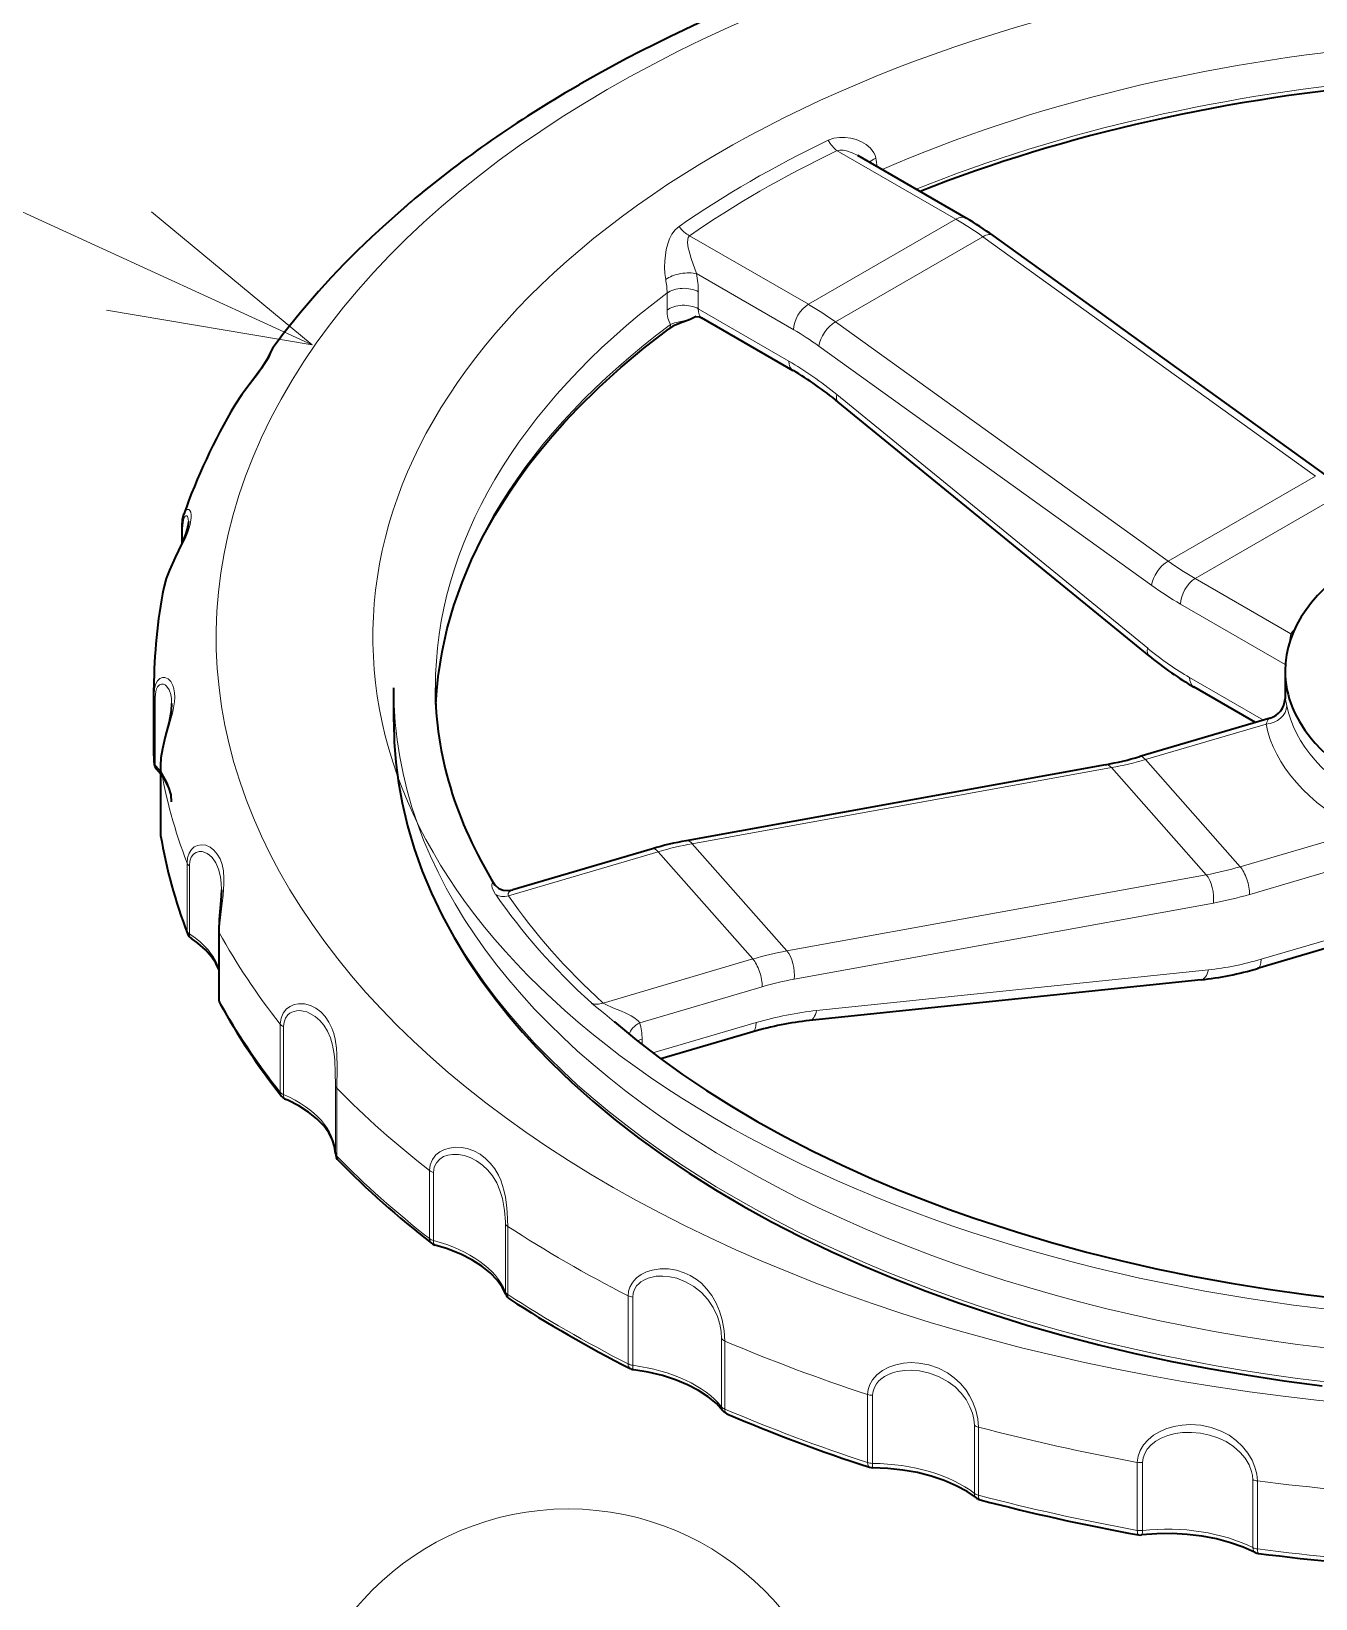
# Model space of a CAD drawing. Extents: x 0 to 420, y 0 to 297.
# Drawn here: x 244.03 to 256.35, y 246.04 to 261.08 of the extents above; entities that cross this region are included whole.
import ezdxf

# ---------------------------------------------------------------- set-up
doc = ezdxf.new("R2010")
doc.units = 0

msp = doc.modelspace()

# ---------------------------------------------------------------- linework, layer by layer
at = {"color": 7, "lineweight": 13, "ltscale": 0.00239}
msp.add_line((249.203, 260.52), (249.286, 260.568), dxfattribs=at)
at = {"color": 7, "lineweight": 35, "ltscale": 0.002375}
msp.add_line((249.203, 260.52), (249.285, 260.568), dxfattribs=at)
at = {"color": 7, "lineweight": 35, "ltscale": 0.001561}
msp.add_line((249.339, 260.599), (249.285, 260.568), dxfattribs=at)
at = {"color": 7, "lineweight": 13, "ltscale": 0.001546}
msp.add_line((249.286, 260.568), (249.339, 260.599), dxfattribs=at)
at = {"color": 7, "lineweight": 13, "ltscale": 0.124971}
msp.add_line((246.721, 258.071), (242.177, 260.153), dxfattribs=at)
at = {"color": 7, "lineweight": 13, "ltscale": 0.032893}
for p, q in [((252.897, 259.276), (251.757, 259.934)), ((251.482, 258.46), (250.343, 259.118))]:
    msp.add_line(p, q, dxfattribs=at)
at = {"color": 7, "lineweight": 35, "ltscale": 0.030049}
msp.add_line((252.997, 259.286), (251.956, 259.887), dxfattribs=at)
at = {"color": 7, "lineweight": 13, "ltscale": 0.040824}
for p, q in [((252.897, 259.276), (251.482, 258.46)), ((253.155, 259.109), (251.741, 258.292))]:
    msp.add_line(p, q, dxfattribs=at)
at = {"color": 7, "lineweight": 13, "ltscale": 0.098316}
for p, q in [((256.348, 256.812), (253.155, 259.109)), ((254.934, 255.996), (251.741, 258.292)), ((254.775, 255.762), (251.583, 258.058))]:
    msp.add_line(p, q, dxfattribs=at)
at = {"color": 7, "lineweight": 35, "ltscale": 0.098316}
msp.add_line((256.447, 256.822), (253.255, 259.119), dxfattribs=at)
at = {"color": 7, "lineweight": 13, "ltscale": 0.026933}
msp.add_line((251.341, 258.215), (250.408, 258.754), dxfattribs=at)
at = {"color": 7, "lineweight": 13, "ltscale": 0.004082}
for p, q in [((250.126, 258.405), (250.126, 258.568)), ((250.426, 258.417), (250.426, 258.58))]:
    msp.add_line(p, q, dxfattribs=at)
at = {"color": 7, "lineweight": 13, "ltscale": 0.025083}
msp.add_line((251.295, 257.915), (250.426, 258.417), dxfattribs=at)
at = {"color": 7, "lineweight": 35, "ltscale": 0.025388}
msp.add_line((251.336, 257.823), (250.457, 258.331), dxfattribs=at)
at = {"color": 7, "lineweight": 13, "ltscale": 0.096269}
msp.add_line((254.737, 255.159), (251.755, 257.595), dxfattribs=at)
at = {"color": 7, "lineweight": 35, "ltscale": 0.096269}
msp.add_line((254.752, 255.086), (251.769, 257.522), dxfattribs=at)
at = {"color": 7, "lineweight": 13, "ltscale": 0.040825}
for p, q in [((256.348, 256.812), (254.934, 255.996)), ((256.607, 256.644), (255.193, 255.828))]:
    msp.add_line(p, q, dxfattribs=at)
at = {"color": 7, "lineweight": 35, "ltscale": 0.003906}
msp.add_line((245.475, 256.171), (245.475, 256.327), dxfattribs=at)
at = {"color": 7, "lineweight": 13, "ltscale": 0.003234}
msp.add_line((245.479, 256.181), (245.479, 256.31), dxfattribs=at)
at = {"color": 7, "lineweight": 13, "ltscale": 0.026484}
msp.add_line((256.11, 255.298), (255.193, 255.828), dxfattribs=at)
at = {"color": 7, "lineweight": 13, "ltscale": 0.029014}
msp.add_line((256.056, 255.003), (255.051, 255.583), dxfattribs=at)
at = {"color": 7, "lineweight": 35, "ltscale": 0.00671}
msp.add_line((256.054, 254.944), (256.054, 254.675), dxfattribs=at)
at = {"color": 7, "lineweight": 35, "ltscale": 0.01633}
for p, q in [((245.204, 254.127), (245.204, 254.78)), ((245.267, 254.034), (245.267, 253.381)), ((245.827, 252.45), (245.827, 251.796))]:
    msp.add_line(p, q, dxfattribs=at)
at = {"color": 7, "lineweight": 35, "ltscale": 0.008165}
msp.add_line((247.504, 254.453), (247.504, 254.78), dxfattribs=at)
at = {"color": 7, "lineweight": 13, "ltscale": 0.020464}
msp.add_line((255.848, 254.47), (255.139, 254.879), dxfattribs=at)
at = {"color": 7, "lineweight": 35, "ltscale": 0.017028}
msp.add_line((255.77, 254.447), (255.18, 254.788), dxfattribs=at)
at = {"color": 7, "lineweight": 13, "ltscale": 0.01633}
for p, q in [((245.205, 254.064), (245.205, 254.717)), ((245.217, 254.036), (245.217, 254.689)), ((245.267, 254.029), (245.267, 253.375)), ((245.523, 252.445), (245.523, 253.098)), ((245.545, 252.419), (245.545, 253.072)), ((245.831, 252.432), (245.831, 251.779)), ((246.416, 250.899), (246.416, 251.552)), ((246.447, 250.877), (246.447, 251.53)), ((246.945, 250.966), (246.945, 250.312)), ((246.958, 250.938), (246.958, 250.285)), ((247.847, 249.495), (247.847, 250.148)), ((247.886, 249.477), (247.886, 250.13)), ((248.576, 249.638), (248.576, 248.984)), ((248.599, 249.612), (248.599, 248.959)), ((249.753, 248.293), (249.753, 248.946)), ((249.797, 248.28), (249.797, 248.933)), ((250.649, 248.534), (250.649, 247.881)), ((250.68, 248.512), (250.68, 247.859)), ((252.05, 247.346), (252.05, 247.999)), ((252.097, 247.338), (252.097, 247.991)), ((253.075, 247.704), (253.075, 247.051)), ((253.113, 247.686), (253.113, 247.033)), ((254.637, 246.695), (254.637, 247.348)), ((254.686, 246.693), (254.686, 247.347)), ((255.746, 247.183), (255.746, 246.529)), ((255.79, 247.17), (255.79, 246.517))]:
    msp.add_line(p, q, dxfattribs=at)
at = {"color": 7, "lineweight": 35, "ltscale": 0.032608}
msp.add_line((255.911, 254.488), (254.66, 254.12), dxfattribs=at)
at = {"color": 7, "lineweight": 13, "ltscale": 0.030125}
msp.add_line((255.872, 254.432), (254.716, 254.092), dxfattribs=at)
at = {"color": 7, "lineweight": 35, "ltscale": 0.102212}
msp.add_line((254.333, 254.042), (250.31, 253.312), dxfattribs=at)
at = {"color": 7, "lineweight": 13, "ltscale": 0.034305}
for p, q in [((254.716, 254.092), (255.624, 253.063)), ((254.39, 254.014), (255.298, 252.985)), ((250.367, 253.284), (251.275, 252.255)), ((250.041, 253.206), (250.949, 252.178))]:
    msp.add_line(p, q, dxfattribs=at)
at = {"color": 7, "lineweight": 13, "ltscale": 0.102212}
for p, q in [((254.39, 254.014), (250.367, 253.284)), ((255.298, 252.985), (251.275, 252.255)), ((255.367, 252.714), (251.344, 251.984))]:
    msp.add_line(p, q, dxfattribs=at)
at = {"color": 7, "lineweight": 13, "ltscale": 0.030126}
msp.add_line((256.78, 253.403), (255.624, 253.063), dxfattribs=at)
at = {"color": 7, "lineweight": 13, "ltscale": 0.037415}
for p, q in [((250.041, 253.206), (248.605, 252.784)), ((250.949, 252.178), (249.513, 251.755))]:
    msp.add_line(p, q, dxfattribs=at)
at = {"color": 7, "lineweight": 35, "ltscale": 0.034841}
msp.add_line((249.985, 253.235), (248.648, 252.842), dxfattribs=at)
at = {"color": 7, "lineweight": 13, "ltscale": 0.034453}
msp.add_line((257.037, 253.186), (255.715, 252.797), dxfattribs=at)
at = {"color": 7, "lineweight": 13, "ltscale": 0.03157}
msp.add_line((257.037, 252.532), (255.826, 252.176), dxfattribs=at)
at = {"color": 7, "lineweight": 35, "ltscale": 0.029725}
msp.add_line((256.932, 252.423), (255.791, 252.087), dxfattribs=at)
at = {"color": 7, "lineweight": 13, "ltscale": 0.094452}
msp.add_line((255.319, 252.075), (251.561, 251.684), dxfattribs=at)
at = {"color": 7, "lineweight": 13, "ltscale": 0.030636}
msp.add_line((251.04, 251.911), (249.864, 251.565), dxfattribs=at)
at = {"color": 7, "lineweight": 35, "ltscale": 0.094453}
msp.add_line((255.249, 251.979), (251.491, 251.588), dxfattribs=at)
at = {"color": 7, "lineweight": 35, "ltscale": 6.21901e-05}
msp.add_line((249.62, 251.575), (249.622, 251.574), dxfattribs=at)
at = {"color": 7, "lineweight": 13, "ltscale": 0.025842}
msp.add_line((250.982, 251.568), (249.99, 251.276), dxfattribs=at)
at = {"color": 7, "lineweight": 35, "ltscale": 0.022979}
msp.add_line((250.948, 251.479), (250.066, 251.219), dxfattribs=at)
at = {"color": 7, "lineweight": 13, "ltscale": 0.001329}
msp.add_line((249.887, 251.356), (249.887, 251.409), dxfattribs=at)
at = {"color": 7, "lineweight": 13}
for points in [[(252.129, 259.863), (252.121, 259.89), (252.109, 259.915), (252.077, 259.958), (252.036, 259.992), (251.991, 260.02), (251.941, 260.04), (251.889, 260.054), (251.835, 260.062), (251.78, 260.061), (251.725, 260.053), (251.673, 260.034)], [(251.956, 259.887), (251.903, 259.914), (251.849, 259.933), (251.816, 259.939), (251.784, 259.94), (251.757, 259.934)], [(247.667, 259.442), (247.629, 259.406), (247.522, 259.309), (247.371, 259.178), (247.29, 259.105)], [(244.749, 258.405), (246.721, 258.071), (245.18, 259.346)], [(250.241, 259.207), (250.203, 259.173), (250.172, 259.132), (250.15, 259.088), (250.133, 259.041), (250.119, 258.987), (250.11, 258.931), (250.104, 258.875), (250.103, 258.817), (250.105, 258.757), (250.113, 258.699)], [(250.343, 259.118), (250.33, 259.1), (250.325, 259.085), (250.323, 259.05), (250.33, 259.003), (250.337, 258.97), (250.358, 258.9), (250.408, 258.754)], [(250.159, 258.267), (250.145, 258.295), (250.134, 258.327), (250.128, 258.364), (250.126, 258.405)], [(250.457, 258.331), (250.444, 258.343), (250.434, 258.361), (250.428, 258.387), (250.426, 258.417)], [(250.159, 258.267), (250.199, 258.282), (250.228, 258.29), (250.286, 258.302), (250.336, 258.314), (250.36, 258.322), (250.404, 258.343)], [(246.343, 258.041), (246.343, 258.042), (246.344, 258.042), (246.344, 258.042), (246.344, 258.042), (246.344, 258.042), (246.344, 258.041), (246.344, 258.04), (246.343, 258.033), (246.336, 258.011), (246.308, 257.95), (246.259, 257.872), (246.196, 257.786), (246.097, 257.659), (246.045, 257.59), (245.98, 257.493)], [(245.491, 256.448), (245.501, 256.469), (245.512, 256.483), (245.52, 256.49), (245.528, 256.492), (245.54, 256.49), (245.549, 256.48), (245.557, 256.464), (245.561, 256.441), (245.562, 256.413), (245.552, 256.348), (245.528, 256.273), (245.502, 256.21), (245.433, 256.073), (245.379, 255.965), (245.354, 255.908), (245.32, 255.821), (245.299, 255.742)], [(245.479, 256.31), (245.483, 256.367), (245.492, 256.408), (245.504, 256.427), (245.511, 256.431), (245.519, 256.43), (245.525, 256.423), (245.532, 256.403), (245.534, 256.375)], [(245.205, 254.717), (245.209, 254.769), (245.22, 254.813), (245.239, 254.847), (245.261, 254.868), (245.285, 254.878), (245.309, 254.878), (245.325, 254.873), (245.34, 254.865), (245.366, 254.839), (245.385, 254.803), (245.396, 254.77), (245.402, 254.732), (245.404, 254.691), (245.402, 254.647), (245.386, 254.551), (245.351, 254.42), (245.309, 254.277), (245.282, 254.164), (245.273, 254.109), (245.267, 254.029)], [(245.217, 254.689), (245.223, 254.746), (245.23, 254.769), (245.239, 254.788), (245.257, 254.808), (245.277, 254.816), (245.297, 254.814), (245.312, 254.807), (245.326, 254.795), (245.349, 254.761), (245.365, 254.715), (245.372, 254.674), (245.374, 254.629)], [(256.054, 254.675), (256.054, 254.681), (256.055, 254.682), (256.055, 254.683), (256.055, 254.683), (256.055, 254.683), (256.055, 254.682), (256.056, 254.68), (256.059, 254.668), (256.071, 254.608)], [(255.911, 254.488), (255.902, 254.484), (255.894, 254.476), (255.882, 254.457), (255.872, 254.432)], [(245.523, 253.098), (245.527, 253.148), (245.541, 253.192), (245.563, 253.228), (245.591, 253.253), (245.622, 253.268), (245.656, 253.274), (245.701, 253.269), (245.743, 253.251), (245.78, 253.222), (245.812, 253.185), (245.839, 253.138), (245.858, 253.084), (245.871, 253.024), (245.876, 252.951), (245.876, 252.9), (245.867, 252.79), (245.851, 252.658), (245.836, 252.523), (245.831, 252.432)], [(245.545, 253.072), (245.549, 253.117), (245.562, 253.155), (245.582, 253.183), (245.608, 253.201), (245.637, 253.209), (245.667, 253.208), (245.691, 253.201), (245.715, 253.19), (245.738, 253.173), (245.761, 253.152), (245.797, 253.101), (245.824, 253.039), (245.842, 252.967), (245.849, 252.907), (245.852, 252.843)], [(248.476, 252.887), (248.463, 252.902), (248.457, 252.905), (248.453, 252.904), (248.45, 252.902), (248.448, 252.9), (248.446, 252.894), (248.446, 252.879), (248.45, 252.86), (248.462, 252.831), (248.482, 252.797)], [(248.648, 252.842), (248.627, 252.833), (248.612, 252.822), (248.602, 252.807), (248.602, 252.796), (248.605, 252.784)], [(246.416, 251.552), (246.423, 251.609), (246.443, 251.658), (246.475, 251.698), (246.51, 251.723), (246.549, 251.74), (246.591, 251.748), (246.649, 251.746), (246.705, 251.731), (246.758, 251.705), (246.805, 251.67), (246.848, 251.625), (246.883, 251.572), (246.912, 251.513), (246.929, 251.462), (246.942, 251.408), (246.954, 251.323), (246.958, 251.263), (246.961, 251.139), (246.958, 250.938)], [(246.447, 251.53), (246.452, 251.573), (246.467, 251.611), (246.489, 251.642), (246.507, 251.657), (246.527, 251.668), (246.572, 251.681), (246.604, 251.682), (246.637, 251.678), (246.67, 251.67), (246.701, 251.656), (246.75, 251.627), (246.794, 251.589), (246.833, 251.544), (246.868, 251.486), (246.897, 251.421), (246.918, 251.35), (246.933, 251.265), (246.939, 251.206), (246.944, 251.085), (246.945, 250.966)], [(249.401, 251.755), (249.441, 251.721), (249.528, 251.651), (249.62, 251.575)], [(249.513, 251.755), (249.539, 251.74), (249.607, 251.709), (249.689, 251.677), (249.73, 251.659), (249.782, 251.632), (249.807, 251.617), (249.849, 251.584), (249.864, 251.565)], [(247.847, 250.148), (247.855, 250.204), (247.876, 250.254), (247.909, 250.297), (247.947, 250.328), (247.991, 250.35), (248.038, 250.364), (248.095, 250.371), (248.154, 250.369), (248.21, 250.358), (248.274, 250.336), (248.333, 250.304), (248.386, 250.264), (248.433, 250.217), (248.474, 250.164), (248.509, 250.104), (248.531, 250.055), (248.549, 250.003), (248.564, 249.948), (248.576, 249.891), (248.586, 249.82), (248.593, 249.748), (248.599, 249.612)], [(247.886, 250.13), (247.893, 250.179), (247.913, 250.223), (247.945, 250.257), (247.982, 250.281), (248.024, 250.296), (248.069, 250.303), (248.125, 250.302), (248.181, 250.292), (248.236, 250.273), (248.298, 250.242), (248.356, 250.201), (248.407, 250.152), (248.453, 250.096), (248.492, 250.03), (248.523, 249.957), (248.547, 249.878), (248.568, 249.765), (248.576, 249.656), (248.576, 249.638)], [(249.753, 248.946), (249.757, 248.989), (249.77, 249.03), (249.791, 249.068), (249.811, 249.094), (249.834, 249.118), (249.879, 249.151), (249.929, 249.176), (249.983, 249.193), (250.06, 249.205), (250.139, 249.204), (250.216, 249.191), (250.29, 249.167), (250.348, 249.14), (250.404, 249.107), (250.455, 249.067), (250.509, 249.011), (250.557, 248.948), (250.598, 248.876), (250.63, 248.798), (250.655, 248.716), (250.674, 248.611), (250.68, 248.512)], [(249.797, 248.933), (249.801, 248.971), (249.814, 249.007), (249.834, 249.04), (249.854, 249.061), (249.876, 249.08), (249.909, 249.1), (249.944, 249.115), (249.982, 249.126), (250.021, 249.133), (250.087, 249.135), (250.154, 249.129), (250.219, 249.114), (250.304, 249.081), (250.384, 249.036), (250.456, 248.978), (250.518, 248.911), (250.569, 248.833), (250.609, 248.746), (250.631, 248.674), (250.644, 248.602), (250.649, 248.534)], [(252.05, 247.999), (252.055, 248.048), (252.071, 248.095), (252.096, 248.139), (252.14, 248.189), (252.194, 248.23), (252.255, 248.262), (252.32, 248.285), (252.393, 248.3), (252.468, 248.305), (252.542, 248.301), (252.638, 248.283), (252.729, 248.252), (252.815, 248.207), (252.881, 248.16), (252.941, 248.104), (252.994, 248.039), (253.027, 247.987), (253.056, 247.931), (253.087, 247.849), (253.106, 247.766), (253.113, 247.686)], [(252.097, 247.991), (252.102, 248.03), (252.115, 248.067), (252.135, 248.102), (252.155, 248.126), (252.178, 248.147), (252.212, 248.171), (252.25, 248.191), (252.29, 248.207), (252.332, 248.219), (252.403, 248.23), (252.475, 248.232), (252.548, 248.225), (252.644, 248.204), (252.737, 248.169), (252.824, 248.121), (252.889, 248.072), (252.947, 248.013), (252.994, 247.95), (253.032, 247.881), (253.055, 247.821), (253.07, 247.761), (253.075, 247.704)], [(254.637, 247.348), (254.644, 247.406), (254.665, 247.463), (254.698, 247.516), (254.74, 247.564), (254.792, 247.607), (254.85, 247.642), (254.912, 247.67), (254.988, 247.693), (255.066, 247.706), (255.145, 247.711), (255.247, 247.703), (255.347, 247.682), (255.442, 247.647), (255.517, 247.608), (255.585, 247.558), (255.647, 247.5), (255.697, 247.437), (255.738, 247.368), (255.766, 247.302), (255.784, 247.235), (255.79, 247.17)], [(254.686, 247.347), (254.692, 247.391), (254.708, 247.434), (254.733, 247.474), (254.77, 247.516), (254.815, 247.551), (254.865, 247.579), (254.931, 247.606), (255, 247.624), (255.072, 247.633), (255.158, 247.635), (255.244, 247.628), (255.329, 247.61), (255.411, 247.583), (255.489, 247.547), (255.561, 247.5), (255.625, 247.443), (255.672, 247.387), (255.709, 247.325), (255.734, 247.26), (255.743, 247.221), (255.746, 247.183)]]:
    msp.add_lwpolyline(points, dxfattribs=at)
at = {"color": 7, "lineweight": 35}
for points in [[(247.667, 259.442), (247.605, 259.385), (247.396, 259.2), (247.29, 259.105)], [(250.404, 258.343), (250.347, 258.315), (250.253, 258.279), (250.183, 258.249), (250.14, 258.222)], [(250.4, 258.342), (250.436, 258.34), (250.457, 258.331)], [(247.908, 254.621), (247.917, 254.755), (247.931, 254.89), (247.968, 255.126), (248.018, 255.348), (248.082, 255.569), (248.16, 255.79), (248.251, 256.008), (248.357, 256.225), (248.477, 256.439), (248.61, 256.651), (248.699, 256.78), (248.805, 256.925), (248.912, 257.061), (249.025, 257.196), (249.143, 257.329), (249.27, 257.463), (249.471, 257.661), (249.682, 257.853), (249.905, 258.04), (250.14, 258.222)], [(246.343, 258.041), (246.326, 258.008), (246.291, 257.934), (246.237, 257.847), (246.147, 257.727), (246.047, 257.594), (245.98, 257.493)], [(245.475, 256.327), (245.479, 256.396), (245.491, 256.448)], [(245.534, 256.375), (245.529, 256.33), (245.511, 256.261), (245.473, 256.166), (245.408, 256.031), (245.353, 255.91), (245.322, 255.828), (245.299, 255.742)], [(245.374, 254.629), (245.369, 254.559), (245.35, 254.455), (245.313, 254.31), (245.286, 254.196), (245.271, 254.109), (245.267, 254.034)], [(247.504, 254.453), (247.509, 254.259), (247.524, 254.064), (247.549, 253.869), (247.584, 253.676), (247.636, 253.456), (247.7, 253.239), (247.777, 253.022), (247.867, 252.808), (247.969, 252.595), (248.083, 252.385), (248.209, 252.177), (248.347, 251.972), (248.492, 251.776), (248.613, 251.625), (248.74, 251.477), (248.874, 251.33), (249.014, 251.185), (249.209, 250.997), (249.414, 250.814), (249.63, 250.634), (249.856, 250.459), (250.091, 250.289), (250.337, 250.123), (250.592, 249.962), (250.856, 249.807), (251.128, 249.656), (251.41, 249.511), (251.699, 249.372), (251.996, 249.239), (252.301, 249.111), (252.613, 248.989), (252.931, 248.874), (253.257, 248.765), (253.588, 248.662), (253.925, 248.566), (254.267, 248.476), (254.615, 248.393), (254.967, 248.317), (255.323, 248.248), (255.683, 248.186), (256.046, 248.131), (256.412, 248.082)], [(245.374, 253.686), (245.368, 253.752), (245.348, 253.822), (245.313, 253.891), (245.267, 253.956), (245.233, 253.995)], [(245.852, 252.843), (245.847, 252.738), (245.831, 252.557), (245.827, 252.45)], [(248.476, 252.887), (248.513, 252.855), (248.553, 252.839), (248.6, 252.834), (248.648, 252.842)], [(245.827, 252.077), (245.798, 252.138), (245.757, 252.2), (245.699, 252.266), (245.624, 252.331), (245.565, 252.374)], [(249.622, 251.574), (249.832, 251.4), (250.054, 251.228), (250.274, 251.07), (250.504, 250.915), (250.743, 250.765), (250.991, 250.618), (251.254, 250.473), (251.526, 250.334), (251.806, 250.199), (252.094, 250.069), (252.343, 249.964), (252.582, 249.869), (252.825, 249.778), (253.073, 249.69), (253.487, 249.555), (253.815, 249.458), (254.149, 249.366), (254.488, 249.281), (254.833, 249.203), (255.182, 249.131), (255.536, 249.066), (255.893, 249.008), (256.254, 248.957), (256.617, 248.913)], [(246.945, 250.311), (246.937, 250.38), (246.914, 250.449), (246.881, 250.511), (246.837, 250.573), (246.768, 250.644), (246.688, 250.709), (246.593, 250.769), (246.487, 250.823), (246.468, 250.831)], [(248.581, 248.96), (248.545, 249.03), (248.498, 249.096), (248.429, 249.167), (248.349, 249.231), (248.255, 249.291), (248.148, 249.345), (248.009, 249.4), (247.902, 249.432)], [(250.662, 247.843), (250.599, 247.911), (250.521, 247.976), (250.428, 248.036), (250.323, 248.091), (250.207, 248.14), (250.081, 248.181), (249.946, 248.213), (249.806, 248.237)], [(253.094, 247.006), (253.004, 247.067), (252.9, 247.123), (252.786, 247.173), (252.661, 247.215), (252.528, 247.249), (252.388, 247.274), (252.244, 247.29), (252.098, 247.296)], [(255.767, 246.484), (255.654, 246.534), (255.53, 246.577), (255.398, 246.613), (255.26, 246.639), (255.116, 246.656), (254.97, 246.664), (254.824, 246.662), (254.678, 246.651)]]:
    msp.add_lwpolyline(points, dxfattribs=at)
at = {"color": 7, "lineweight": 13}
msp.add_circle((249.178, 244.246), 2.655, dxfattribs=at)
for centre, radius, start, end in [((251.472, 259.723), 0.671, 4.8937, 12.0433), ((249.423, 258.564), 0.703, 0.3695, 11.0966), ((249.534, 258.574), 0.892, 0.3678, 11.6082), ((256.531, 255.203), 0.432, 167.2547, 176.9117), ((256.165, 255.509), 0.218, 255.2641, 259.3146), ((249.359, 251.412), 0.528, 359.6419, 16.881)]:
    msp.add_arc(centre, radius, start, end, dxfattribs=at)
at = {"color": 7, "lineweight": 35}
for centre, radius, start, end in [((251.45, 256.618), 3.084, 54.1837, 59.9073), ((250.153, 254.778), 4.949, 168.7649, 179.9703), ((255.855, 254.68), 0.199, 286.2958, 358.733), ((249.771, 254.127), 4.567, 179.9997, 180.8078), ((245.305, 254.064), 0.1, 180.81, 223.8673), ((253.765, 257.151), 3.16, 280.3513, 286.4534), ((245.367, 253.381), 0.101, 180.0409, 189.4946), ((250.874, 250.224), 3.14, 100.3434, 106.4464), ((245.62, 252.457), 0.1, 200.9529, 236.4296), ((245.927, 251.796), 0.1, 180, 208.6914), ((246.507, 250.923), 0.1, 218.2429, 246.5108), ((247.045, 250.313), 0.1, 181.6908, 224.4627), ((247.928, 249.529), 0.1, 232.003, 254.9477), ((248.673, 248.997), 0.1, 201.7519, 236.8994), ((249.819, 248.336), 0.1, 242.9147, 262.4235), ((250.74, 247.905), 0.1, 218.8881, 246.8951), ((252.099, 247.396), 0.1, 251.8871, 269.4378), ((253.154, 247.085), 0.1, 232.5132, 255.2792), ((258.294, 266.706), 20.383, 255.3203, 259.6985), ((254.667, 246.75), 0.1, 259.6636, 276.4148), ((255.812, 246.573), 0.1, 243.3389, 262.721), ((258.671, 269.023), 22.731, 262.7426, 266.8122)]:
    msp.add_arc(centre, radius, start, end, dxfattribs=at)
at = {"color": 7, "lineweight": 13}
for centre, major_axis, ratio, start_param, end_param in [((258.704, 255.27), (12.9, 0), 0.57735, 4.426991, 10.710176), ((258.704, 255.27), (11.4, 0), 0.57735, 5.055309, 8.825221), ((258.704, 254.78), (10.8, 0), 0.57735, 1.23202, 2.218459), ((258.704, 254.454), (10.8, 0), 0.57735, 1.250397, 2.180962), ((258.704, 255.148), (11.003, 0), 0.57735, 2.264075, 2.448314), ((251.757, 260.098), (-0.087, 0.18), 0.521792, 1.675466, 2.3982), ((258.704, 255.107), (10.871, 0), 0.57735, 2.264075, 2.448314), ((252.246, 259.815), (0.196, 0.039), 0.413182, 2.129585, 2.61469), ((252.897, 259.113), (-0.1, -0.173), 0.57735, 3.141593, 3.926991), ((250.343, 259.281), (0.114, -0.164), 0.628012, 4.724549, 5.447284), ((252.897, 256.827), (-1.5, 2.598), 0.57735, 5.37544, 5.497787), ((253.138, 258.957), (-0.117, -0.162), 0.502574, 3.141479, 3.981118), ((258.704, 255.27), (11.4, 0), 0.57735, 2.542035, 5.055309), ((250.266, 258.672), (0.196, 0.039), 0.413182, 0.686714, 2.385434), ((258.704, 254.78), (10.8, 0), 0.57735, 2.488657, 3.141625), ((250.285, 258.498), (-0.2, 0), 0.57735, 3.926991, 5.63025), ((250.285, 258.335), (-0.2, 0), 0.57735, 3.926991, 5.63025), ((251.482, 258.297), (-0.1, -0.173), 0.57735, 3.926991, 5.497787), ((251.482, 256.01), (-1.5, 2.598), 0.57735, 5.37544, 5.497787), ((258.704, 254.454), (10.8, 0), 0.57735, 2.483558, 3.11463), ((250.08, 258.302), (0.0598, -0.0801), 0.646009, 0.000077, 0.71307), ((251.724, 258.14), (-0.117, -0.162), 0.502574, 3.981118, 5.551914), ((251.341, 255.929), (-1.4, 2.425), 0.57735, 5.37544, 5.497787), ((251.436, 257.997), (0.1, 0.173), 0.57735, 2.356194, 3.141593), ((251.295, 255.302), (-1.6, 2.771), 0.57735, 5.293239, 5.497787), ((251.896, 257.677), (0.127, 0.155), 0.44804, 2.439528, 3.141546), ((245.575, 256.327), (-0.1, 0), 0.57735, 0, 0.297166), ((254.916, 255.844), (-0.117, -0.162), 0.502574, 3.981118, 5.551914), ((255.193, 258.277), (-1.5, 2.598), 0.57735, 2.233848, 2.356194), ((255.193, 255.665), (-0.1, -0.173), 0.57735, 3.926991, 5.497787), ((255.051, 258.196), (-1.6, 2.771), 0.57735, 2.233848, 2.356194), ((258.704, 254.617), (2.85, 0), 0.57735, 2.685559, 2.714702), ((254.878, 255.241), (0.127, 0.155), 0.44804, 2.439528, 3.141546), ((255.139, 257.165), (-1.4, 2.425), 0.57735, 2.151646, 2.356194), ((258.704, 254.78), (13.5, 0), 0.57735, 3.14159, 3.149732), ((258.704, 254.78), (11.2, 0), 0.57735, 3.141625, 6.283195), ((255.28, 254.961), (0.1, 0.173), 0.57735, 2.356194, 3.141593), ((245.305, 254.717), (-0.1, 0), 0.57735, 0.00814, 0.506606), ((255.872, 254.595), (-0.196, -0.038), 0.811314, 1.41303, 2.983826), ((258.704, 254.78), (2.65, 0), 0.57735, 3.254324, 3.971339), ((258.704, 254.454), (11.2, 0), 0.57735, 3.141625, 6.283195), ((258.704, 254.617), (2.85, 0), 0.57735, 3.254324, 3.971339), ((258.704, 254.127), (13.5, 0), 0.57735, 3.14159, 3.149732), ((245.305, 254.064), (-0.1, 0), 0.57735, 0.00814, 0.506606), ((245.305, 254.064), (0.1, 0.0014), 0.81647, 3.130082, 3.141667), ((244.124, 253.686), (1.25, 0), 0.57735, 0, 0.506606), ((245.305, 254.064), (-0.0721, -0.0693), 0.713942, 5.681785, 6.283251), ((245.367, 254.034), (0.1, 0), 0.57735, 3.141594, 3.238175), ((258.704, 254.78), (13.5, 0), 0.57735, 3.238173, 3.359172), ((254.368, 253.846), (0.036, -0.197), 0.438372, 2.513964, 3.141593), ((254.716, 256.541), (-2.249, -1.985), 0.727504, 0.877691, 1.000038), ((254.716, 253.928), (0.056, -0.192), 0.370682, 2.470764, 3.141644), ((245.367, 253.381), (0.1, 0), 0.57735, 3.141593, 3.238173), ((258.704, 254.127), (13.5, 0), 0.57735, 3.238173, 3.359172), ((245.367, 253.381), (0.0986, 0.0166), 0.812692, 3.006056, 3.14149), ((250.041, 250.757), (-2.249, -1.985), 0.727504, 4.019283, 4.14163), ((250.346, 253.116), (0.036, -0.197), 0.438372, 2.513964, 3.141593), ((250.041, 253.043), (0.056, -0.192), 0.370682, 2.470764, 3.141644), ((245.62, 253.11), (-0.1, 0), 0.57735, 0.217579, 0.716045), ((255.624, 255.512), (-2.249, -1.985), 0.727504, 0.877691, 1.000038), ((255.276, 252.817), (0.036, -0.197), 0.438372, 0.943168, 2.513964), ((255.624, 252.9), (0.056, -0.192), 0.370682, 0.899967, 2.470764), ((258.704, 255.148), (11.003, 0), 0.57735, 3.520712, 3.704951), ((248.605, 252.947), (-0.165, -0.114), 0.758518, 0.365867, 1.088601), ((258.704, 255.107), (10.871, 0), 0.57735, 3.520712, 3.704951), ((255.715, 255.41), (-2.399, -2.117), 0.727504, 0.877691, 1.000038), ((245.62, 252.457), (-0.1, 0), 0.57735, 0.217579, 0.716045), ((245.62, 252.457), (0.0934, 0.0358), 0.797246, 2.845298, 3.142245), ((244.602, 251.945), (1.25, 0), 0.57735, 0.200022, 0.716045), ((245.62, 252.457), (-0.0553, -0.0833), 0.615971, 5.534954, 6.283065), ((245.927, 252.45), (0.1, 0), 0.57735, 3.141591, 3.447614), ((258.704, 254.78), (13.5, 0), 0.57735, 3.447612, 3.568611), ((250.949, 249.728), (-2.249, -1.985), 0.727504, 4.019283, 4.14163), ((251.254, 252.087), (0.036, -0.197), 0.438372, 0.943168, 2.513964), ((250.949, 252.014), (0.056, -0.192), 0.370682, 0.899967, 2.470764), ((255.228, 252.178), (-0.021, 0.199), 0.480228, 3.141615, 4.119627), ((255.826, 254.462), (-2.099, -1.853), 0.727504, 0.795489, 1.000038), ((255.735, 252.279), (-0.056, 0.192), 0.370682, 3.141644, 4.04156), ((251.04, 249.625), (-2.099, -1.853), 0.727504, 4.019283, 4.14163), ((245.927, 251.796), (0.1, 0), 0.57735, 3.141593, 3.447612), ((258.704, 254.127), (13.5, 0), 0.57735, 3.447612, 3.568611), ((245.927, 251.796), (0.0877, 0.048), 0.778562, 2.73883, 3.141648), ((249.513, 251.918), (-0.135, -0.148), 0.69032, 0.201222, 0.923956), ((250.982, 248.955), (-2.399, -2.117), 0.727504, 3.937082, 4.14163), ((251.47, 251.786), (-0.021, 0.199), 0.480228, 3.141615, 4.119627), ((246.507, 251.576), (-0.1, 0), 0.57735, 0.427019, 0.925485), ((249.955, 251.463), (0.191, 0.059), 0.652143, 1.855854, 2.753748), ((250.891, 251.671), (-0.056, 0.192), 0.370682, 3.141644, 4.04156), ((249.978, 251.306), (-0.2, 0), 0.57735, 5.183628, 5.455783), ((246.507, 250.923), (-0.1, 0), 0.57735, 0.427019, 0.925485), ((246.507, 250.923), (0.0786, 0.0619), 0.743179, 2.611747, 3.141745), ((245.696, 250.3), (1.25, 0), 0.57735, 0.016993, 0.925485), ((246.507, 250.923), (-0.0399, -0.0917), 0.49108, 5.436903, 6.283288), ((247.045, 250.967), (0.1, 0), 0.57735, 3.158587, 3.657054), ((258.704, 254.78), (13.5, 0), 0.57735, 3.657052, 3.778051), ((247.045, 250.313), (0.1, 0), 0.57735, 3.158585, 3.657052), ((247.045, 250.313), (-0.0999, -0.0029), 0.816379, 6.25916, 6.283288), ((258.704, 254.127), (13.5, 0), 0.57735, 3.657052, 3.778051), ((247.045, 250.313), (0.0714, 0.07), 0.710406, 2.532806, 3.141684), ((247.928, 250.182), (-0.1, 0), 0.57735, 0.636458, 1.134925), ((248.673, 249.65), (0.1, 0), 0.57735, 3.368026, 3.866493), ((258.704, 254.78), (13.5, 0), 0.57735, 3.866491, 3.98749), ((247.928, 249.529), (-0.1, 0), 0.57735, 0.636458, 1.134925), ((247.928, 249.529), (0.0616, 0.0788), 0.656631, 2.442617, 3.142204), ((247.358, 248.822), (1.25, 0), 0.57735, 0.226432, 1.134925), ((247.928, 249.529), (-0.026, -0.0966), 0.344726, 5.374839, 6.283111), ((248.673, 248.997), (0.1, 0), 0.57735, 3.368025, 3.866491), ((248.673, 248.997), (-0.0929, -0.0371), 0.795654, 5.975757, 6.283145), ((258.704, 254.127), (13.5, 0), 0.57735, 3.866491, 3.98749), ((248.673, 248.997), (0.0546, 0.0838), 0.611202, 2.388331, 3.141476), ((249.819, 248.989), (-0.1, 0), 0.57735, 0.845898, 1.344364), ((250.74, 248.559), (0.1, 0), 0.57735, 3.577466, 4.075933), ((258.704, 254.78), (13.5, 0), 0.57735, 4.075931, 4.19693), ((249.819, 248.336), (-0.1, 0), 0.57735, 0.845898, 1.344364), ((249.819, 248.336), (0.0455, 0.089), 0.541386, 2.327721, 3.141592), ((249.516, 247.576), (1.25, 0), 0.57735, 0.435872, 1.344364), ((249.819, 248.336), (-0.0132, -0.0991), 0.183305, 5.34011, 6.283185), ((250.74, 247.905), (0.1, 0), 0.57735, 3.577464, 4.075931), ((250.74, 247.905), (-0.0778, -0.0628), 0.740156, 5.744914, 6.283068), ((258.704, 254.127), (13.5, 0), 0.57735, 4.075931, 4.19693), ((250.74, 247.905), (0.0392, 0.092), 0.485285, 2.292034, 3.141689), ((252.099, 248.049), (-0.1, 0), 0.57735, 1.055337, 1.553804), ((253.154, 247.738), (0.1, 0), 0.57735, 3.786905, 4.285372), ((258.704, 254.78), (13.5, 0), 0.57735, 4.28537, 4.406369), ((252.099, 247.396), (-0.1, 0), 0.57735, 1.055337, 1.553804), ((252.099, 247.396), (0.0311, 0.095), 0.402479, 2.253236, 3.142497), ((252.076, 246.616), (1.25, 0), 0.57735, 0.645311, 1.553804), ((252.099, 247.396), (-0.001, -0.1), 0.013874, 5.327937, 6.283185), ((254.667, 247.403), (-0.1, 0), 0.57735, 1.264777, 1.763243), ((255.812, 247.226), (0.1, 0), 0.57735, 3.996345, 4.494812), ((258.704, 254.78), (13.5, 0), 0.57735, 4.49481, 4.615809), ((253.154, 247.085), (0.1, 0), 0.57735, 3.786904, 4.28537), ((253.154, 247.085), (-0.0609, -0.0793), 0.652309, 5.578358, 6.283131), ((258.704, 254.127), (13.5, 0), 0.57735, 4.28537, 4.406369), ((253.154, 247.085), (0.0254, 0.0967), 0.338159, 2.231271, 3.141513), ((254.667, 246.75), (-0.1, 0), 0.57735, 1.264777, 1.763243), ((254.667, 246.75), (0.0179, 0.0984), 0.245982, 2.208874, 3.142509), ((254.667, 246.75), (0.0112, -0.0994), 0.156164, 6.283185, 7.229691), ((254.925, 245.985), (1.25, 0), 0.57735, 0.854751, 1.763243), ((255.812, 246.573), (0.1, 0), 0.57735, 3.996343, 4.49481), ((255.812, 246.573), (-0.0449, -0.0894), 0.535954, 5.465434, 6.283302), ((258.704, 254.127), (13.5, 0), 0.57735, 4.49481, 4.615809), ((255.812, 246.573), (0.0127, 0.0992), 0.176254, 2.197567, 3.141593)]:
    msp.add_ellipse(centre, major_axis=major_axis, ratio=ratio, start_param=start_param, end_param=end_param, dxfattribs=at)
at = {"color": 7, "lineweight": 35}
for centre, major_axis, ratio, start_param, end_param in [((258.865, 254.805), (13.616, -0.133), 0.589214, 1.922729, 2.351452), ((258.704, 254.414), (10.819, 0), 0.576098, 1.253953, 2.175385), ((259.39, 254.459), (14.18, -0.494), 0.590234, 2.392661, 2.564271), ((259.626, 254.353), (14.419, -0.626), 0.588076, 2.622298, 2.766642), ((251.404, 255.485), (1.515, -2.481), 0.558088, 2.132457, 2.344438), ((258.593, 254.598), (13.388, -0.282), 0.606715, 2.812126, 2.946764), ((258.704, 254.944), (2.65, 0), 0.57735, 2.356194, 3.141553), ((255.257, 257.352), (1.475, -2.721), 0.597439, 5.314009, 5.511386), ((258.704, 254.944), (2.65, 0), 0.57735, 3.141553, 3.612832), ((260.189, 254.674), (12.285, -0.143), 0.5098, 3.147499, 3.453792), ((258.704, 254.944), (2.65, 0), 0.57735, 3.612832, 6.126106), ((258.488, 254.136), (13.284, 0.014), 0.58637, 3.239047, 3.361799), ((255.751, 254.61), (2.239, 2.057), 0.743532, 3.927025, 4.128196), ((258.82, 254.186), (13.616, 0.086), 0.579861, 3.444536, 3.56534), ((250.91, 249.104), (2.254, 1.914), 0.71174, 0.8048, 1.012936), ((258.845, 254.19), (13.641, 0.092), 0.579347, 3.652746, 3.773066), ((258.785, 254.16), (13.579, 0.058), 0.579623, 3.863819, 3.984229), ((258.714, 254.106), (13.499, 0.009), 0.578996, 4.076418, 4.197196)]:
    msp.add_ellipse(centre, major_axis=major_axis, ratio=ratio, start_param=start_param, end_param=end_param, dxfattribs=at)

doc.saveas('drawing.dxf')
